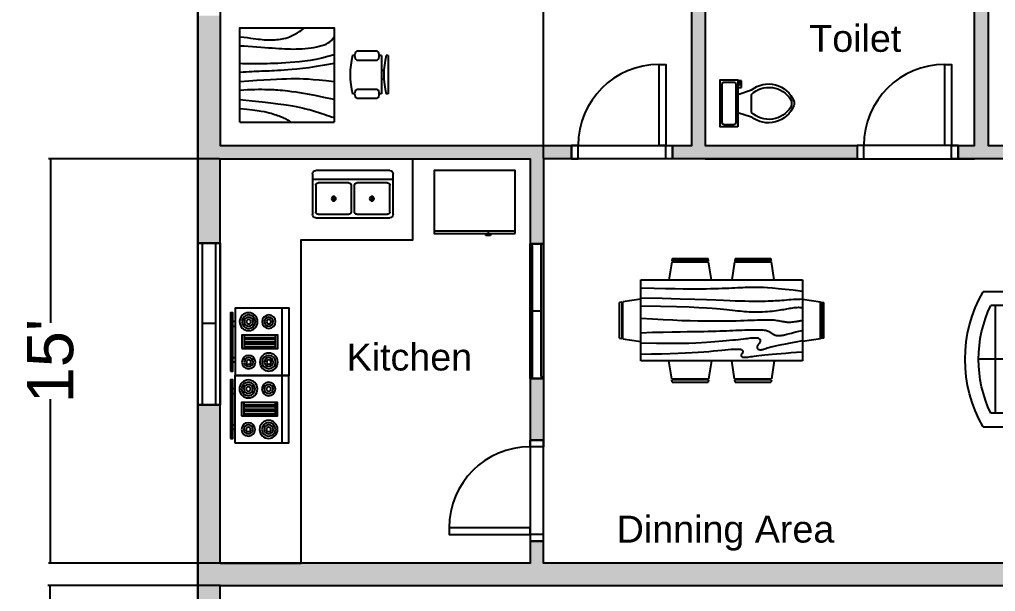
# Model space of a CAD drawing. Header units: inches. Extents: x -6214 to -2652, y -34 to 1855.
# Drawn here: x -4222.6 to -3787.9, y 550.3 to 805 of the extents above; entities that cross this region are included whole.
import ezdxf

# ---------------------------------------------------------------- set-up
doc = ezdxf.new("R2010")
doc.units = ezdxf.units.IN
doc.header["$MEASUREMENT"] = 0
for name, color, linetype in [('Blocks', 31, 'Continuous'), ('Dimension', 240, 'Continuous'), ('Door', 62, 'Continuous'), ('Hatches', 13, 'Continuous'), ('Text', 2, 'Continuous'), ('Window', 130, 'Continuous')]:
    doc.layers.add(name, color=color, linetype=linetype)
doc.styles.get("Standard").update_dxf_attribs({"font": 'arial.ttf'})
doc.dimstyles.new('Dim', dxfattribs={"dimscale": 5, "dimtxt": 4.125, "dimasz": 0.18, "dimexe": 0.18, "dimexo": 0.0625, "dimgap": 0.09, "dimtad": 0, "dimdec": 4, "dimzin": 0, "dimdsep": 46, "dimlunit": 4, "dimtxsty": 'Standard', "dimblk": 'ARCHTICK', "dimcen": 0.09, "dimadec": 0, "dimazin": 0, "dimtfac": 1, "dimtdec": 4, "dimtofl": 0, "dimtmove": 0, "dimatfit": 3, "dimfxl": 1, "dimtolj": 1, "dimtzin": 0, "dimarcsym": 0})

# ---------------------------------------------------------------- blocks, each defined once
blk = doc.blocks.new('Window1')
at = {"layer": 'Window'}
for p, q in [((-59, 5), (-60, 5)), ((-30, 5), (-30, 1)), ((-1, 5), (0, 5)), ((-59, 1), (-60, 1)), ((-1, 1), (0, 1))]:
    blk.add_line(p, q, dxfattribs=at)
blk.add_lwpolyline([(-60, 6), (0, 6), (0, 0), (-60, 0)], close=True, dxfattribs=at)
for points in [[(-59, 5), (-1, 5)], [(-1, 1), (-59, 1)]]:
    blk.add_lwpolyline(points, dxfattribs=at)
blk = doc.blocks.new('Window2')
at = {"layer": 'Window'}
for p, q in [((-72, 10), (0, 10)), ((-72, 0), (-72, 10)), ((0, 10), (0, 0)), ((-72, 8), (0, 8)), ((-36.29, 8), (-36.29, 2)), ((0, 2), (-72, 2)), ((0, 0), (-72, 0))]:
    blk.add_line(p, q, dxfattribs=at)
blk = doc.blocks.new('Range-Oven - 30 in top')
for p, q in [((0, -3), (30, -3)), ((12, -6), (18, -6)), ((13, -20), (13, -6)), ((14, -6), (14, -20)), ((15, -20), (15, -6)), ((16, -6), (16, -20)), ((17, -20), (17, -6)), ((18, -20), (12, -20)), ((6, -24), (6, -25)), ((8, -25), (8, -24)), ((22, -25), (22, -24)), ((24, -24), (24, -25))]:
    blk.add_line(p, q)
for points in [[(0, -24), (0, 0), (30, 0), (30, -24)], [(12, -21), (12, -5), (18, -5), (18, -21)], [(2, -26), (2, -25), (28, -25), (28, -26)]]:
    blk.add_lwpolyline(points, close=True)
for centre, radius in [((6, -9), 4), ((6, -9), 3), ((6, -9), 2), ((6, -9), 1), ((24, -9), 3), ((24, -9), 2), ((24, -9), 1), ((6, -18), 3), ((6, -18), 2), ((6, -18), 1), ((24, -18), 4), ((24, -18), 3), ((24, -18), 2), ((24, -18), 1)]:
    blk.add_circle(centre, radius)
blk = doc.blocks.new('Sink-double - 36 in top')
for p, q in [((-18, -4), (18, -4)), ((-0.75, -18.5), (-0.75, -6.5)), ((0.75, -6.5), (0.75, -18.5))]:
    blk.add_line(p, q)
for points in [[(-16.5, 0), (16.5, 0)], [(-18, -19.5), (-18, -1.5)], [(18, -1.5), (18, -19.5)], [(-16.5, -18.5), (-16.5, -6.5)], [(-15.5, -5.5), (-1.75, -5.5)], [(1.75, -5.5), (15.5, -5.5)], [(16.5, -6.5), (16.5, -18.5)], [(16.5, -21), (-16.5, -21)], [(-1.75, -19.5), (-15.5, -19.5)], [(15.5, -19.5), (1.75, -19.5)]]:
    blk.add_lwpolyline(points)
for centre, radius in [((-8.5, -12.5), 1), ((-8.5, -12.5), 0.5), ((8.5, -12.5), 1), ((8.5, -12.5), 0.5)]:
    blk.add_circle(centre, radius)
for centre, radius, start, end in [((-16.5, -1.5), 1.5, 90, 180), ((16.5, -1.5), 1.5, 0, 90), ((-15.5, -6.5), 1, 90, 180), ((-1.75, -6.5), 1, 0, 90), ((1.75, -6.5), 1, 90, 180), ((15.5, -6.5), 1, 0, 90), ((-16.5, -19.5), 1.5, 180, 270), ((-15.5, -18.5), 1, 180, 270), ((-1.75, -18.5), 1, 270, 0), ((1.75, -18.5), 1, 180, 270), ((15.5, -18.5), 1, 270, 0), ((16.5, -19.5), 1.5, 270, 0)]:
    blk.add_arc(centre, radius, start, end)
blk = doc.blocks.new('Toilet - top')
for p, q in [((9.5, -6), (9.5, -2)), ((-10, -8.5), (-8, -8.5)), ((-10, -9.5), (-10, -8.5)), ((-8, -8.5), (-8, -8)), ((-7, -8), (-7, -9.5)), ((-4, -8), (-6, -14)), ((4, -8), (6, -14)), ((-7, -9.5), (-10, -9.5)), ((4, -14), (-4, -14))]:
    blk.add_line(p, q)
blk.add_lwpolyline([(10.5, -8), (10.5, 0), (-10.5, 0), (-10.5, -8)], close=True)
for points in [[(-9.5, -2), (-9.5, -6)], [(8.5, -1), (-8.5, -1)], [(-8.5, -7), (8.5, -7)]]:
    blk.add_lwpolyline(points)
for centre, radius, start, end in [((-8.62, -1.88), 0.884, 81.8699, 188.1301), ((8.62, -1.88), 0.884, 351.8699, 98.1301), ((-8.62, -6.12), 0.884, 171.8699, 278.1301), ((8.62, -6.12), 0.884, 261.8699, 8.1301), ((3.52, -21.58), 12.17, 141.4691, 247.9714), ((4.2, -21.82), 11.33, 136.3677, 238.9468), ((-3.52, -21.58), 12.17, 292.0284, 38.5307), ((-4.2, -21.82), 11.33, 301.053, 43.6321), ((0, -27.88), 4, 245.7318, 294.2682), ((0, -29), 4, 254.8605, 285.1395)]:
    blk.add_arc(centre, radius, start, end)
blk = doc.blocks.new('Dining Set - 36 x 72 in.')
at = {"linetype": 'Continuous'}
for p, q in [((-22, 27.5), (-22.1562, 26.50042)), ((-5.8416, 26.5), (-22.1534, 26.5)), ((-22, 27.5), (-6, 27.5)), ((-5.8437, 26.49966), (-6, 27.5)), ((6, 27.5), (5.8438, 26.50042)), ((22.1584, 26.5), (5.8466, 26.5)), ((6, 27.5), (22, 27.5)), ((22.1563, 26.49966), (22, 27.5)), ((-22.2343, 26.00059), (-23.4847, 17.99762)), ((-22.2304, 26), (-5.7608, 26)), ((-4.5152, 17.99762), (-5.7655, 25.99926)), ((5.7657, 26.00059), (4.5153, 17.99762)), ((5.7696, 26), (22.2392, 26)), ((23.4848, 17.99762), (22.2345, 25.99926)), ((36, 18), (-36, 18)), ((-36, 18), (-36, -18)), ((36, -18), (36, 18)), ((-44.0006, 8.23428), (-35.9976, 9.48474)), ((44.0006, 8.23428), (35.9976, 9.48474)), ((-45.5, 8), (-44.5004, 8.15617)), ((-45.5, 8), (-45.5, -8)), ((-44.5, -8.15843), (-44.5, 8.15338)), ((-44, 8.23041), (-44, -8.23915)), ((44, 8.23041), (44, -8.23915)), ((44.5, -8.15843), (44.5, 8.15338)), ((45.5, 8), (44.5005, 8.15617)), ((45.5, 8), (45.5, -8)), ((-44.4997, -8.15631), (-45.5, -8)), ((-35.9976, -9.48476), (-43.9993, -8.2345)), ((35.9976, -9.48476), (43.9993, -8.2345)), ((44.4997, -8.15631), (45.5, -8)), ((-36, -18), (36, -18)), ((-22.2343, -26.0006), (-23.4847, -17.99762)), ((-4.5152, -17.99762), (-5.7655, -25.99928)), ((5.7657, -26.0006), (4.5153, -17.99762)), ((23.4848, -17.99762), (22.2345, -25.99928)), ((-22.2304, -26), (-5.7608, -26)), ((5.7696, -26), (22.2392, -26)), ((-22, -27.5), (-22.1562, -26.50044)), ((-5.8416, -26.5), (-22.1534, -26.5)), ((-22, -27.5), (-6, -27.5)), ((-5.8437, -26.49967), (-6, -27.5)), ((6, -27.5), (5.8438, -26.50044)), ((22.1584, -26.5), (5.8466, -26.5)), ((6, -27.5), (22, -27.5)), ((22.1563, -26.49967), (22, -27.5))]:
    blk.add_line(p, q, dxfattribs=at)
for points in [[(-36, 15), (-31.1772, 14.97754), (-26.8079, 14.91406), (-22.8538, 14.81543), (-19.276, 14.6875), (-16.0362, 14.53613), (-13.0957, 14.36718), (-10.4159, 14.18652), (-7.9583, 14), (-5.6904, 13.81315), (-3.6035, 13.63021), (-1.6954, 13.45508), (0.0365, 13.29166), (1.5945, 13.14388), (2.9811, 13.01562), (4.1988, 12.9108), (5.25, 12.83333), (6.1393, 12.78613), (6.8802, 12.76823), (7.4883, 12.77767), (7.9792, 12.8125), (8.3685, 12.87077), (8.6719, 12.95052), (8.9049, 13.0498), (9.0833, 13.16666), (9.2205, 13.29899), (9.3216, 13.44401), (9.3895, 13.59879), (9.4271, 13.76041), (9.4373, 13.92594), (9.4232, 14.09245), (9.3875, 14.257), (9.3333, 14.41666), (9.2638, 14.56917), (9.1836, 14.71484), (9.0975, 14.85465), (9.0104, 14.98958), (8.9272, 15.1206), (8.8529, 15.2487), (8.7922, 15.37483), (8.75, 15.5), (8.7305, 15.62467), (8.7344, 15.74739), (8.7617, 15.86621), (8.8125, 15.97916), (8.8867, 16.08431), (8.9844, 16.17968), (9.1055, 16.26334), (9.25, 16.33333), (9.4189, 16.38802), (9.6172, 16.42708), (9.8506, 16.45052), (10.125, 16.45833), (10.4463, 16.45052), (10.8203, 16.42708), (11.2529, 16.38802), (11.75, 16.33333), (12.3184, 16.26318), (12.9694, 16.17838), (13.7151, 16.07991), (14.5677, 15.96875), (15.5395, 15.84586), (16.6426, 15.71224), (17.8893, 15.56884), (19.2917, 15.41666), (20.859, 15.25667), (22.5879, 15.08984), (24.4721, 14.91715), (26.5052, 14.73958), (28.6809, 14.5581), (30.9929, 14.3737), (33.4347, 14.18733), (36, 14)], [(-36, 10), (-28.9766, 10.14274), (-23.1725, 10.20442), (-18.4241, 10.19775), (-14.5677, 10.13541), (-11.4399, 10.03011), (-8.877, 9.89453), (-6.7154, 9.74137), (-4.7917, 9.58333), (-2.9698, 9.43082), (-1.2246, 9.28515), (0.4415, 9.14534), (2.026, 9.01041), (3.5266, 8.87939), (4.9408, 8.7513), (6.266, 8.62516), (7.5, 8.5), (8.6411, 8.37549), (9.6914, 8.2539), (10.6538, 8.13818), (11.5312, 8.03125), (12.3267, 7.93603), (13.043, 7.85547), (13.6831, 7.79248), (14.25, 7.75), (14.7471, 7.7303), (15.1797, 7.73307), (15.5537, 7.75732), (15.875, 7.80208), (16.1494, 7.86637), (16.3828, 7.94922), (16.5811, 8.04964), (16.75, 8.16666), (16.8944, 8.29915), (17.0143, 8.44531), (17.1089, 8.60319), (17.1771, 8.77083), (17.218, 8.94629), (17.2305, 9.1276), (17.2137, 9.31282), (17.1667, 9.5), (17.0895, 9.6875), (16.987, 9.875), (16.8649, 10.0625), (16.7292, 10.25), (16.5856, 10.4375), (16.4401, 10.625), (16.2985, 10.8125), (16.1667, 11), (16.05, 11.18733), (15.9518, 11.3737), (15.8752, 11.5581), (15.8229, 11.73958), (15.798, 11.91715), (15.8034, 12.08984), (15.842, 12.25667), (15.9167, 12.41666), (16.0295, 12.56836), (16.1784, 12.70833), (16.3605, 12.83268), (16.5729, 12.9375), (16.8127, 13.01888), (17.0768, 13.07291), (17.3625, 13.0957), (17.6667, 13.08333), (17.9894, 13.03312), (18.3418, 12.94726), (18.7382, 12.82918), (19.1927, 12.68229), (19.7195, 12.51001), (20.3327, 12.31575), (21.0465, 12.10294), (21.875, 11.875), (22.8357, 11.63354), (23.959, 11.37304), (25.2786, 11.08618), (26.8282, 10.76562), (28.6414, 10.40405), (30.752, 9.99414), (33.1936, 9.52856), (36, 9)], [(-36, 5.5), (-30.7157, 5.3348), (-26.069, 5.20963), (-21.9946, 5.11767), (-18.4271, 5.05208), (-15.3009, 5.00602), (-12.5508, 4.97265), (-10.1112, 4.94515), (-7.9167, 4.91666), (-5.909, 4.88167), (-4.0586, 4.83984), (-2.3429, 4.79215), (-0.7396, 4.73958), (0.7739, 4.6831), (2.22, 4.6237), (3.6213, 4.56233), (5, 4.5), (6.373, 4.43782), (7.7344, 4.3776), (9.0723, 4.32129), (10.375, 4.27083), (11.6309, 4.22819), (12.8281, 4.19531), (13.9551, 4.17415), (15, 4.16666), (15.954, 4.17448), (16.819, 4.19791), (17.6001, 4.23698), (18.3021, 4.29166), (18.9299, 4.36198), (19.4883, 4.44791), (19.9823, 4.54948), (20.4167, 4.66666), (20.7969, 4.79899), (21.1302, 4.94401), (21.4245, 5.09879), (21.6875, 5.26041), (21.9271, 5.42594), (22.1511, 5.59245), (22.3672, 5.757), (22.5834, 5.91666), (22.8065, 6.06868), (23.0404, 6.21093), (23.2879, 6.34147), (23.5521, 6.45833), (23.8358, 6.55957), (24.142, 6.64323), (24.4735, 6.70735), (24.8334, 6.75), (25.2235, 6.76969), (25.642, 6.76692), (26.0858, 6.74267), (26.5521, 6.69791), (27.0379, 6.63362), (27.5404, 6.55078), (28.0565, 6.45036), (28.5834, 6.33333), (29.1242, 6.19987), (29.7071, 6.04687), (30.3661, 5.87044), (31.1354, 5.66666), (32.0493, 5.43164), (33.142, 5.16146), (34.4475, 4.85221), (36, 4.5)], [(-36, -1), (-30.7915, -0.6591), (-26.0195, -0.38216), (-21.6519, -0.16284), (-17.6563, 0.00521), (-14.0005, 0.12833), (-10.6523, 0.21289), (-7.5796, 0.26522), (-4.75, 0.29166), (-2.134, 0.29793), (0.2878, 0.28711), (2.5317, 0.26163), (4.6146, 0.22396), (6.5529, 0.17651), (8.3633, 0.12174), (10.0623, 0.06209), (11.6667, 0), (13.1899, -0.06201), (14.6341, -0.1211), (15.9982, -0.17432), (17.2813, -0.21875), (18.4823, -0.25147), (19.6003, -0.26953), (20.6343, -0.27002), (21.5834, -0.25), (22.4481, -0.20768), (23.2357, -0.14584), (23.9549, -0.06836), (24.6146, 0.02083), (25.2235, 0.11784), (25.7904, 0.21875), (26.3241, 0.31966), (26.8334, 0.41666), (27.3265, 0.50618), (27.8099, 0.58593), (28.2894, 0.65397), (28.7709, 0.70833), (29.2601, 0.74707), (29.763, 0.76823), (30.2855, 0.76985), (30.8334, 0.75), (31.4088, 0.70784), (31.9994, 0.64713), (32.589, 0.57275), (33.1615, 0.48958), (33.7008, 0.4025), (34.1908, 0.3164), (34.6153, 0.23616), (34.9584, 0.16666), (35.2099, 0.11165), (35.3848, 0.07031), (35.504, 0.04069), (35.5886, 0.02083), (35.6594, 0.00879), (35.7377, 0.0026), (35.8442, 0.00032), (36, 0)], [(-36, -6.5), (-27.1843, -6.31267), (-20.084, -6.1263), (-14.469, -5.9419), (-10.1094, -5.76042), (-6.7752, -5.58285), (-4.2363, -5.41016), (-2.2629, -5.24333), (-0.625, -5.08334), (0.8708, -4.93099), (2.2715, -4.78646), (3.5872, -4.64974), (4.8281, -4.52084), (6.0046, -4.39974), (7.127, -4.28646), (8.2053, -4.18099), (9.25, -4.08334), (10.2705, -3.99382), (11.2734, -3.91407), (12.2647, -3.84603), (13.25, -3.79167), (14.2354, -3.75293), (15.2266, -3.73177), (16.2295, -3.73015), (17.25, -3.75), (18.2912, -3.79248), (19.3451, -3.85547), (20.4009, -3.93604), (21.4479, -4.03125), (22.4754, -4.13819), (23.4727, -4.25391), (24.4289, -4.37549), (25.3334, -4.5), (26.1785, -4.62492), (26.9694, -4.74935), (27.7145, -4.87281), (28.4219, -4.99479), (29.1, -5.11483), (29.7572, -5.23242), (30.4016, -5.34709), (31.0417, -5.45834), (31.6837, -5.56437), (32.3262, -5.65821), (32.9658, -5.73153), (33.599, -5.77604), (34.2224, -5.78345), (34.8327, -5.74545), (35.4264, -5.65373), (36, -5.5)], [(-36, -10), (-26.4022, -9.81299), (-18.4675, -9.62891), (-11.9839, -9.45069), (-6.7396, -9.28125), (-2.5226, -9.12354), (0.8789, -8.98047), (3.6769, -8.85498), (6.0833, -8.75), (8.2767, -8.66765), (10.3021, -8.60677), (12.1712, -8.56543), (13.8958, -8.54167), (15.4876, -8.53353), (16.9583, -8.53907), (18.3197, -8.55632), (19.5834, -8.58334), (20.7616, -8.61841), (21.8685, -8.66081), (22.9188, -8.71004), (23.9271, -8.76563), (24.9081, -8.82707), (25.8763, -8.89388), (26.8465, -8.96558), (27.8334, -9.04167), (28.8474, -9.12118), (29.8828, -9.20117), (30.93, -9.27824), (31.9792, -9.34896), (33.0205, -9.40991), (34.0443, -9.45768), (35.0407, -9.48885), (36, -9.5)], [(-36, -14.5), (-30.0881, -14.33513), (-25.0332, -14.21224), (-20.7312, -14.12647), (-17.0781, -14.07292), (-13.97, -14.04671), (-11.3027, -14.04297), (-8.9724, -14.05681), (-6.875, -14.08334), (-4.9224, -14.11833), (-3.0905, -14.16016), (-1.3709, -14.20785), (0.2448, -14.26042), (1.7647, -14.3169), (3.1973, -14.3763), (4.5507, -14.43767), (5.8333, -14.5), (7.0554, -14.5621), (8.235, -14.62175), (9.3922, -14.67652), (10.5469, -14.72396), (11.7192, -14.76164), (12.929, -14.78711), (14.1965, -14.79794), (15.5417, -14.79167), (16.9933, -14.76424), (18.6152, -14.70508), (20.4804, -14.60197), (22.6615, -14.44271), (25.2312, -14.21509), (28.2624, -13.9069), (31.8277, -13.50594), (36, -13)]]:
    blk.add_lwpolyline(points, dxfattribs=at)
blk = doc.blocks.new('Sofa - Roundback Loveseat 5 ft.')
at = {"linetype": 'Continuous'}
for p, q in [((0, -32.44198), (0, -5.99998)), ((-24, -33.99998), (-24, -11.46958)), ((24.00004, -33.99998), (24.00004, -11.46958)), ((-23.9998, -13.38178), (23.99986, -13.38178)), ((-24, -32.44198), (24.00004, -32.44198))]:
    blk.add_line(p, q, dxfattribs=at)
for points in [[(-24, -33.99998), (-30, -33.99998), (-30, -7.99998)], [(30.00004, -7.99998), (30.00004, -33.99998), (24.00004, -33.99998)]]:
    blk.add_lwpolyline(points, dxfattribs=at)
for centre, radius, start, end in [((0, -60.24998), 60.24998, 60.13715, 119.8628), ((0, -61.38438), 55.38444, 64.32083, 115.6792)]:
    blk.add_arc(centre, radius, start, end, dxfattribs=at)
blk = doc.blocks.new('Refrigerator-2 door - 36 in top')
for p, q in [((0, -26.999999), (36, -26.999999)), ((11, -27.999999), (11, -28.999999)), ((11, -28.999999), (13, -28.999999)), ((12, -26.999999), (12, -28.999999)), ((13, -28.999999), (13, -27.999999))]:
    blk.add_line(p, q)
blk.add_lwpolyline([(0, -27.999999), (0, 0), (36, 0), (36, -27.999999)], close=True)
blk = doc.blocks.new('Table - Square Woodgrain 42 x 42 in.')
at = {"linetype": 'Continuous'}
blk.add_line((0, -42), (42, -42), dxfattribs=at)
for points in [[(0, -4), (1.704, -4.2172), (3.2358, -4.4188), (4.615, -4.604), (5.8615, -4.7721), (6.9951, -4.9224), (8.0357, -5.0541), (9.0031, -5.1667), (9.9171, -5.2594), (10.7951, -5.3316), (11.6445, -5.3836), (12.4702, -5.4157), (13.277, -5.4283), (14.0698, -5.4217), (14.8535, -5.3964), (15.6331, -5.3526), (16.4133, -5.2908), (17.1986, -5.2103), (17.9913, -5.1062), (18.793, -4.9727), (19.6056, -4.8038), (20.4307, -4.5937), (21.2701, -4.3365), (22.1256, -4.0262), (22.9989, -3.6571), (23.888, -3.2272), (24.7756, -2.7516), (25.6408, -2.2491), (26.4624, -1.7387), (27.2195, -1.2395), (27.891, -0.7703), (28.456, -0.3501), (28.8934, 0.002)], [(0, -42), (0, 0), (42, 0), (42, -42)], [(0, -8), (1.8203, -8.1001), (3.6741, -8.2149), (5.5411, -8.3408), (7.4011, -8.4741), (9.2339, -8.6112), (11.0193, -8.7484), (12.7371, -8.8821), (14.3671, -9.0086), (15.8954, -9.1246), (17.3337, -9.2278), (18.6997, -9.3159), (20.0116, -9.387), (21.2871, -9.4389), (22.5442, -9.4696), (23.8008, -9.477), (25.0749, -9.459), (26.3791, -9.4137), (27.7049, -9.3403), (29.0383, -9.2382), (30.3655, -9.1068), (31.6728, -8.9455), (32.9461, -8.7535), (34.1717, -8.5304), (35.3358, -8.2756), (36.4268, -7.9863), (37.443, -7.6521), (38.3849, -7.2603), (39.253, -6.7986), (40.048, -6.2542), (40.7705, -5.6147), (41.421, -4.8674), (42, -4)], [(42, -12), (39.1784, -12.8621), (36.4519, -13.5654), (33.8246, -14.1294), (31.3004, -14.5731), (28.8832, -14.9161), (26.577, -15.1775), (24.3858, -15.3768), (22.3136, -15.5332), (20.3622, -15.6632), (18.5254, -15.7718), (16.7947, -15.8612), (15.1618, -15.9338), (13.6183, -15.9916), (12.1558, -16.0369), (10.7659, -16.0718), (9.4403, -16.0987), (8.1703, -16.1191), (6.9461, -16.1325), (5.7577, -16.1377), (4.595, -16.1335), (3.4479, -16.1188), (2.3064, -16.0924), (1.1604, -16.0532), (0, -16)], [(42, -16), (37.6529, -16.7365), (33.8802, -17.329), (30.6179, -17.7961), (27.8015, -18.1561), (25.3668, -18.4275), (23.2497, -18.6288), (21.3859, -18.7785), (19.7111, -18.8949), (18.1693, -18.9939), (16.7375, -19.0795), (15.401, -19.1534), (14.1449, -19.217), (12.9544, -19.2717), (11.8148, -19.3191), (10.7113, -19.3606), (9.6291, -19.3976), (8.5534, -19.4323), (7.47, -19.4689), (6.3643, -19.5122), (5.222, -19.5672), (4.0288, -19.6386), (2.7703, -19.7313), (1.4321, -19.8501), (0, -20)], [(0, -24), (3.9243, -23.6805), (7.4766, -23.4138), (10.6891, -23.1954), (13.5943, -23.0205), (16.2247, -22.8847), (18.6125, -22.7832), (20.7903, -22.7116), (22.7903, -22.6651), (24.6563, -22.642), (26.4764, -22.6507), (28.35, -22.7024), (30.3766, -22.8084), (32.6555, -22.98), (35.2861, -23.2283), (38.3678, -23.5645), (42, -24)], [(42, -32), (37.392, -31.017), (33.4585, -30.2231), (30.1291, -29.5949), (27.3334, -29.109), (25.0009, -28.742), (23.0612, -28.4707), (21.4439, -28.2716), (20.0786, -28.1215), (18.8998, -28.0002), (17.8609, -27.9014), (16.9206, -27.8219), (16.0371, -27.7588), (15.1691, -27.709), (14.2748, -27.6693), (13.3128, -27.6368), (12.2415, -27.6083), (11.0295, -27.5824), (9.6867, -27.5643), (8.233, -27.5608), (6.6884, -27.5787), (5.0728, -27.6248), (3.4062, -27.7058), (1.7086, -27.8286), (0, -28)], [(0, -32), (5.4026, -32.5358), (9.9494, -33.019), (13.7424, -33.4553), (16.8834, -33.8505), (19.4743, -34.2106), (21.6171, -34.5413), (23.4136, -34.8486), (24.9657, -35.1382), (26.3614, -35.4156), (27.6332, -35.6841), (28.7995, -35.9467), (29.8788, -36.2064), (30.8897, -36.4661), (31.8507, -36.7288), (32.7802, -36.9973), (33.6968, -37.2747), (34.6175, -37.5635), (35.5531, -37.8651), (36.5128, -38.1805), (37.506, -38.5108), (38.5421, -38.8568), (39.6302, -39.2197), (40.7797, -39.6004), (42, -40)], [(0, -36), (3.0098, -36.2857), (5.5354, -36.5643), (7.6368, -36.8359), (9.374, -37.1009), (10.807, -37.3597), (11.9957, -37.6126), (13.0002, -37.8599), (13.8804, -38.102), (14.6874, -38.3393), (15.4365, -38.5729), (16.1338, -38.8041), (16.7858, -39.0341), (17.3987, -39.264), (17.9787, -39.4952), (18.5322, -39.7288), (19.0655, -39.9662), (19.5832, -40.2081), (20.0842, -40.4544), (20.5657, -40.7046), (21.0249, -40.9581), (21.459, -41.2144), (21.8653, -41.4731), (22.2409, -41.7335), (22.5831, -41.9951)]]:
    blk.add_lwpolyline(points, dxfattribs=at)
blk = doc.blocks.new('Chair - Desk')
at = {"linetype": 'Continuous'}
for p, q in [((-8.5, 0), (-8.5, -1)), ((-8.5, 0), (8.5, 0)), ((8.5, 0), (8.5, -1)), ((-8.5, -3), (-8.5, -4)), ((-8.5, -3), (8.5, -3)), ((-2, -3), (-2, -1.9355)), ((2, -1.9576), (2, -3)), ((8.5, -3), (8.5, -4)), ((-10.5, -5), (-10.5, -14)), ((-6.5, -14), (-6.5, -5)), ((6.5, -5), (6.5, -14)), ((10.5, -14), (10.5, -5)), ((-8.5, -15), (-8.5, -16)), ((8.5, -15), (8.5, -16))]:
    blk.add_line(p, q, dxfattribs=at)
for centre, radius, start, end in [((-8.5, -6.5), 2.5, 36.8699, 143.1301), ((0, 34.625), 36.625, 256.5803, 283.4197), ((8.5, -6.5), 2.5, 36.8699, 143.1301), ((-8.5, -12.5), 2.5, 216.8699, 323.1301), ((0, 19.625), 36.625, 256.5803, 283.4197), ((8.5, -12.5), 2.5, 216.8699, 323.1301)]:
    blk.add_arc(centre, radius, start, end, dxfattribs=at)
blk = doc.blocks.new('_ArchTick')
at = {"color": 0, "linetype": 'ByBlock', "const_width": 0.15}
blk.add_lwpolyline([(-0.5, -0.5), (0.5, 0.5)], dxfattribs=at)
blk = doc.blocks.new('*D42')
at = {"layer": 'Defpoints', "color": 0, "transparency": 16777216}
for p in [(-3533.17, 1002.91), (-3989.17, 742.93), (-3533.17, 742.93)]:
    blk.add_point(p, dxfattribs=at)
at = {"layer": 'Dimension', "color": 0, "lineweight": -2, "transparency": 16777216}
for p, q in [((-3989.17, 743.24), (-3989.17, 1003.81)), ((-3989.17, 1002.91), (-3779.11, 1002.91)), ((-3533.17, 1002.91), (-3743.22, 1002.91)), ((-3533.17, 743.24), (-3533.17, 1003.81))]:
    blk.add_line(p, q, dxfattribs=at)
at = {"layer": 'Dimension', "color": 0, "lineweight": -2, "transparency": 16777216, "xscale": 0.8999999999999999, "yscale": 0.8999999999999999, "zscale": 0.8999999999999999, "rotation": 180}
blk.add_blockref('_ArchTick', (-3989.17, 1002.91), dxfattribs=at)
at = {"layer": 'Dimension', "color": 0, "lineweight": -2, "transparency": 16777216, "xscale": 0.8999999999999999, "yscale": 0.8999999999999999, "zscale": 0.8999999999999999}
blk.add_blockref('_ArchTick', (-3533.17, 1002.91), dxfattribs=at)
at = {"layer": 'Dimension', "color": 0, "transparency": 16777216, "insert": (-3761.17, 1002.91), "char_height": 20.625, "attachment_point": 5}
blk.add_mtext("\\A1;38'", dxfattribs=at)
blk = doc.blocks.new('*D43')
at = {"layer": 'Defpoints', "color": 0, "transparency": 16777216}
for p in [(-4133.17, 742.93), (-4208.8, 562.93), (-4133.17, 562.93)]:
    blk.add_point(p, dxfattribs=at)
at = {"layer": 'Dimension', "color": 0, "lineweight": -2, "transparency": 16777216}
for p, q in [((-4133.48, 742.93), (-4209.7, 742.93)), ((-4208.8, 742.93), (-4208.8, 669.91)), ((-4208.8, 562.93), (-4208.8, 635.94)), ((-4133.48, 562.93), (-4209.7, 562.93))]:
    blk.add_line(p, q, dxfattribs=at)
at = {"layer": 'Dimension', "color": 0, "lineweight": -2, "transparency": 16777216, "xscale": 0.8999999999999999, "yscale": 0.8999999999999999, "zscale": 0.8999999999999999}
for p, rotation in [((-4208.8, 742.93), 90), ((-4208.8, 562.93), 270)]:
    blk.add_blockref('_ArchTick', p, dxfattribs=dict(at, rotation=rotation))
at = {"layer": 'Dimension', "color": 0, "transparency": 16777216, "insert": (-4208.8, 652.93), "char_height": 20.625, "attachment_point": 5, "rotation": 90}
blk.add_mtext("\\A1;15'", dxfattribs=at)
blk = doc.blocks.new('*D44')
at = {"layer": 'Defpoints', "color": 0, "transparency": 16777216}
for p in [(-4133.17, 552.93), (-4209.02, 432.93), (-4133.17, 432.93)]:
    blk.add_point(p, dxfattribs=at)
at = {"layer": 'Dimension', "color": 0, "lineweight": -2, "transparency": 16777216}
for p, q in [((-4133.48, 552.93), (-4209.92, 552.93)), ((-4209.02, 552.93), (-4209.02, 509.91)), ((-4209.02, 432.93), (-4209.02, 475.94)), ((-4133.48, 432.93), (-4209.92, 432.93))]:
    blk.add_line(p, q, dxfattribs=at)
at = {"layer": 'Dimension', "color": 0, "lineweight": -2, "transparency": 16777216, "xscale": 0.8999999999999999, "yscale": 0.8999999999999999, "zscale": 0.8999999999999999}
for p, rotation in [((-4209.02, 552.93), 90), ((-4209.02, 432.93), 270)]:
    blk.add_blockref('_ArchTick', p, dxfattribs=dict(at, rotation=rotation))
at = {"layer": 'Dimension', "color": 0, "transparency": 16777216, "insert": (-4209.02, 492.93), "char_height": 20.625, "attachment_point": 5, "rotation": 90}
blk.add_mtext("\\A1;10'", dxfattribs=at)

msp = doc.modelspace()

# ---------------------------------------------------------------- hatches: boundary and pattern name
at = {"layer": 'Hatches'}
h = msp.add_hatch(color=256, dxfattribs=at)
h.dxf.hatch_style = 1
h.paths.add_polyline_path([(-3943.27659, 944.92523), (-3943.27659, 934.92523), (-3923.16851, 934.92523), (-3923.16851, 748.92523), (-3931.70595, 748.92523), (-3931.70595, 742.92523), (-3923.16851, 742.92523), (-3917.16851, 742.92523), (-3849.47178, 742.92523), (-3849.47178, 748.92523), (-3917.16851, 748.92523), (-3917.16851, 784.92523), (-3917.16851, 856.95202), (-3797.16851, 856.95202), (-3797.16851, 748.92523), (-3804.47178, 748.92523), (-3804.47178, 742.92523), (-3797.16851, 742.92523), (-3791.16851, 742.92523), (-3718.6063, 742.92523), (-3718.6063, 748.92523), (-3791.16851, 748.92523), (-3791.16851, 889.92551), (-3797.16851, 889.92551), (-3797.16851, 874.92523), (-3797.16851, 868.92523), (-3797.16851, 862.95202), (-3917.16851, 862.95202), (-3917.16851, 868.92523), (-3917.16851, 874.92523), (-3917.16851, 934.92523), (-3797.16851, 934.92523), (-3791.16851, 934.92523), (-3681.01606, 934.92523), (-3681.01606, 944.92523)])
h.paths.add_polyline_path([(-4143.16851, 705.46405), (-4133.16851, 705.46405), (-4133.16851, 806.69538), (-4143.16851, 806.69538)])
h = msp.add_hatch(color=256, dxfattribs=at)
h.dxf.hatch_style = 1
h.paths.add_polyline_path([(-4143.16851, 944.92523), (-4015.27659, 944.92523), (-4015.27659, 934.92523), (-4133.16851, 934.92523), (-4133.16851, 878.69538), (-4143.16851, 878.69538)])
h.paths.add_polyline_path([(-4143.16851, 633.46405), (-4133.16851, 633.46405), (-4133.16851, 562.92523), (-4097.16851, 562.92523), (-3995.16851, 562.92523), (-3995.16851, 572.71523), (-3989.16851, 572.71523), (-3989.16851, 562.92523), (-3904.20298, 562.92523), (-3904.20298, 552.92523), (-4143.16851, 552.92523)])
h.paths.add_polyline_path([(-3832.20298, 562.92523), (-3695.76793, 562.92523), (-3695.76793, 558.92523), (-3698.76793, 558.92523), (-3698.76793, 552.92523), (-3832.20298, 552.92523)])
h.paths.add_polyline_path([(-3617.76849, 562.92523), (-3533.16851, 562.92523), (-3533.16851, 742.92523), (-3544.0441, 742.92523), (-3544.0441, 748.92523), (-3533.16851, 748.92523), (-3533.16851, 806.69538), (-3523.16851, 806.69538), (-3523.16851, 552.92523), (-3614.76849, 552.92523), (-3614.76849, 558.92523), (-3617.76849, 558.92523)])
h.paths.add_polyline_path([(-4133.16851, 748.92523), (-3989.16851, 748.92523), (-3976.70567, 748.92523), (-3976.70567, 742.92523), (-3989.16851, 742.92523), (-3989.16851, 705.15624), (-3995.16851, 705.15624), (-3995.16851, 742.92523), (-4133.16851, 742.92523)])
h.paths.add_polyline_path([(-3995.16851, 645.15624), (-3989.16851, 645.15624), (-3989.16851, 617.71495), (-3995.16851, 617.71495)])
h = msp.add_hatch(color=256, dxfattribs=at)
h.dxf.hatch_style = 1
h.paths.add_polyline_path([(-3681.01606, 944.92523), (-3943.27659, 944.92523), (-3943.27659, 934.92523), (-3923.16851, 934.92523), (-3923.16851, 748.92523), (-3931.70595, 748.92523), (-3931.70595, 742.92523), (-3923.16851, 742.92523), (-3917.16851, 742.92523), (-3849.47178, 742.92523), (-3849.47178, 748.92523), (-3917.16851, 748.92523), (-3917.16851, 784.92523), (-3917.16851, 856.95202), (-3797.16851, 856.95202), (-3797.16851, 748.92523), (-3804.47178, 748.92523), (-3804.47178, 742.92523), (-3797.16851, 742.92523), (-3791.16851, 742.92523), (-3718.6063, 742.92523), (-3718.6063, 748.92523), (-3791.16851, 748.92523), (-3791.16851, 889.92551), (-3797.16851, 889.92551), (-3797.16851, 874.92523), (-3797.16851, 868.92523), (-3797.16851, 862.95202), (-3917.16851, 862.95202), (-3917.16851, 868.92523), (-3917.16851, 874.92523), (-3917.16851, 934.92523), (-3797.16851, 934.92523), (-3791.16851, 934.92523), (-3681.01606, 934.92523)])
h.paths.add_polyline_path([(-3523.16851, 944.92523), (-3609.01606, 944.92523), (-3609.01606, 934.92523), (-3533.16851, 934.92523), (-3533.16851, 748.92523), (-3544.0441, 748.92523), (-3544.0441, 742.92523), (-3533.16851, 742.92523), (-3533.16851, 562.92523), (-3617.76849, 562.92523), (-3617.76849, 558.92523), (-3614.76849, 558.92523), (-3614.76849, 552.92523), (-3523.16851, 552.92523)])
h = msp.add_hatch(color=256, dxfattribs=at)
h.dxf.hatch_style = 1
h.paths.add_polyline_path([(-4143.16851, 633.46405), (-4133.16851, 633.46405), (-4133.16851, 562.92523), (-4097.16851, 562.92523), (-3995.16851, 562.92523), (-3995.16851, 572.71523), (-3989.16851, 572.71523), (-3989.16851, 562.92523), (-3695.76793, 562.92523), (-3695.76793, 558.92523), (-3698.76793, 558.92523), (-3698.76793, 552.92523), (-4143.16851, 552.92523)])
at = {"layer": 'Hatches', "linetype": 'Continuous'}
h = msp.add_hatch(color=256, dxfattribs=at)
h.dxf.hatch_style = 1
h.paths.add_polyline_path([(-4133.16851, 552.92523), (-4143.16851, 552.92523), (-4143.16851, 528.92523), (-4133.16851, 528.92523)])
h.paths.add_polyline_path([(-4133.16851, 456.92523), (-4143.16851, 456.92523), (-4143.16851, 432.92523), (-4133.16851, 432.92523)])
h.paths.add_polyline_path([(-2783.16851, 552.92523), (-2793.16851, 552.92523), (-2793.16851, 528.92523), (-2783.16851, 528.92523)])
h.paths.add_polyline_path([(-2783.16851, 456.92523), (-2793.16851, 456.92523), (-2793.16851, 432.92523), (-2783.16851, 432.92523)])

# ---------------------------------------------------------------- linework, layer by layer
for p, q in [((-3917.16851, 742.92523), (-3849.47178, 742.92523)), ((-3804.47178, 742.92523), (-3797.16851, 742.92523))]:
    msp.add_line(p, q)
for points in [[(-3403.16851, 120.92523), (-3403.16851, 40.92523), (-2783.16851, 40.92523), (-2783.16851, 432.92523), (-2783.16851, 552.92523), (-2783.16851, 944.92523), (-3403.16851, 944.92523), (-3403.16851, 867.32939), (-3523.16851, 867.32939), (-3523.16851, 944.92523), (-4143.16851, 944.92523), (-4143.16851, 552.92523), (-4143.16851, 432.92523), (-4143.16851, 40.92523), (-3523.16851, 40.92523), (-3523.16851, 120.92523), (-3403.16851, 120.92523), (-3523.16851, 120.92523)], [(-4133.16851, 934.92523), (-4133.16851, 748.92523), (-3989.16851, 748.92523), (-3976.70567, 748.92523), (-3976.70567, 742.92523), (-3989.16851, 742.92523), (-3989.16851, 617.71495), (-3995.16851, 617.71495), (-3989.16851, 617.71495)], [(-3917.16851, 856.95202), (-3917.16851, 748.92523), (-3849.47178, 748.92523), (-3849.47178, 742.92523), (-3917.16851, 742.92523), (-3923.16851, 742.92523), (-3931.70595, 742.92523), (-3931.70595, 748.92523), (-3923.16851, 748.92523), (-3923.16851, 934.92523)], [(-3791.16851, 889.92551), (-3797.16851, 889.92551), (-3791.16851, 889.92551), (-3791.16851, 748.92523), (-3589.04382, 748.92523)], [(-3589.04382, 742.92523), (-3791.16851, 742.92523), (-3797.16851, 742.92523), (-3804.47178, 742.92523), (-3804.47178, 748.92523), (-3797.16851, 748.92523), (-3797.16851, 856.95202)], [(-4133.16851, 242.92523), (-4133.16851, 422.92523), (-3995.16851, 422.92523), (-3995.16851, 413.13522), (-3989.16851, 413.13522), (-3989.16851, 422.92523), (-3695.76793, 422.92523), (-3695.76793, 426.92523), (-3698.76793, 426.92523), (-3698.76793, 432.92523), (-4133.16851, 432.92523), (-4133.16851, 552.92523), (-3698.76793, 552.92523), (-3698.76793, 558.92523), (-3695.76793, 558.92523), (-3695.76793, 562.92523), (-3989.16851, 562.92523), (-3989.16851, 572.71523), (-3995.16851, 572.71523), (-3995.16851, 562.92523), (-4133.16851, 562.92523), (-4133.16851, 742.92523)], [(-4133.16851, 562.92523), (-4133.16851, 742.92523), (-3995.16851, 742.92523), (-3995.16851, 617.71495)]]:
    msp.add_lwpolyline(points)
for points, elevation in [([(-4143.16851, 944.92523), (-3523.16851, 944.92523), (-3523.16851, 40.92523), (-4143.16851, 40.92523)], 159), ([(-4143.16851, 944.92523), (-2783.16851, 944.92523), (-2783.16851, 40.92523), (-4143.16851, 40.92523)], 270), ([(-3931.70595, 748.92523), (-3931.70595, 742.92523), (-3976.70567, 742.92523), (-3976.70567, 748.92523)], 111), ([(-3849.47178, 742.92523), (-3804.47178, 742.92523), (-3804.47178, 748.92523), (-3849.47178, 748.92523)], 111), ([(-4143.16851, 705.46405), (-4133.16851, 705.46405), (-4133.16851, 633.46405), (-4143.16851, 633.46405)], 84), ([(-3989.16851, 645.15624), (-3995.16851, 645.15624), (-3995.16851, 705.15624), (-3989.16851, 705.15624)], 84), ([(-3995.16851, 572.71523), (-3989.16851, 572.71523), (-3989.16851, 617.71495), (-3995.16851, 617.71495)], 111)]:
    msp.add_lwpolyline(points, close=True, dxfattribs=dict(elevation=elevation))
at = {"layer": 'Blocks'}
msp.add_lwpolyline([(-4133.16851, 562.92523), (-4097.16851, 562.92523), (-4097.16851, 706.92523), (-4047.32627, 706.92523), (-4047.32627, 742.92523)], dxfattribs=at)
at = {"layer": 'Door'}
for points in [[(-3937.70595, 784.92523), (-3934.70595, 784.92523), (-3934.70595, 748.92523), (-3937.70595, 748.92523)], [(-3810.47178, 784.92523), (-3807.47178, 784.92523), (-3807.47178, 748.92523), (-3810.47178, 748.92523)], [(-3973.70567, 748.92523), (-3976.70567, 748.92523), (-3976.70567, 742.92523), (-3973.70567, 742.92523)], [(-3934.70595, 748.92523), (-3931.70595, 748.92523), (-3931.70595, 742.92523), (-3934.70595, 742.92523)], [(-3846.47178, 748.92523), (-3849.47178, 748.92523), (-3849.47178, 742.92523), (-3846.47178, 742.92523)], [(-3807.47178, 748.92523), (-3804.47178, 748.92523), (-3804.47178, 742.92523), (-3807.47178, 742.92523)], [(-3995.16851, 614.71495), (-3995.16851, 617.71495), (-3989.16851, 617.71495), (-3989.16851, 614.71495)], [(-4031.16851, 578.71523), (-4031.16851, 575.71523), (-3995.16851, 575.71523), (-3995.16851, 578.71523)], [(-3995.16851, 575.71523), (-3995.16851, 572.71523), (-3989.16851, 572.71523), (-3989.16851, 575.71523)]]:
    msp.add_lwpolyline(points, close=True, dxfattribs=at)
for centre in [(-3937.70595, 748.92523), (-3810.47178, 748.92523), (-3995.16851, 578.71523)]:
    msp.add_arc(centre, 36, 90, 180, dxfattribs=at)
at = {"layer": 'Hatches'}
msp.add_line((-4133.16851, 552.92523), (-4143.16851, 552.92523), dxfattribs=at)
msp.add_line((-4133.16851, 552.92523), (-4143.16851, 552.92523), dxfattribs=at)
at = {"layer": 'Window', "linetype": 'Continuous'}
for p, q in [((-3976.70567, 748.92523), (-3976.70567, 742.92523)), ((-3931.70595, 748.92523), (-3931.70595, 742.92523)), ((-3849.47178, 748.92523), (-3849.47178, 742.92523)), ((-3804.47178, 748.92523), (-3804.47178, 742.92523)), ((-3989.16851, 617.71495), (-3995.16851, 617.71495))]:
    msp.add_line(p, q, dxfattribs=at)

# ---------------------------------------------------------------- block references
at = {"layer": 'Blocks'}
msp.add_blockref('Table - Square Woodgrain 42 x 42 in.', (-4124.36188, 801.30598, 111), dxfattribs=at)
at = {"layer": 'Blocks', "rotation": 270}
msp.add_blockref('Chair - Desk', (-4058.29033, 780.37186, 111), dxfattribs=at)
at = {"layer": 'Blocks', "xscale": -1}
for name, p, rotation in [('Toilet - top', (-3910.54354, 767.62593), 90), ('Dining Set - 36 x 72 in.', (-3909.84506, 671.03996), 180), ('Sofa - Roundback Loveseat 5 ft.', (-3801.3845, 653.67971), 90), ('Range-Oven - 30 in top', (-4102.5121, 646.44764), 270), ('Range-Oven - 30 in top', (-4102.60812, 616.47285, 111), 270)]:
    msp.add_blockref(name, p, dxfattribs=dict(at, rotation=rotation))
for name, p in [('Sink-double - 36 in top', (-4074.09548, 737.73218)), ('Refrigerator-2 door - 36 in top', (-4001.83526, 737.73218))]:
    msp.add_blockref(name, p, dxfattribs=at)
at = {"layer": 'Window', "xscale": -1}
for name, p, rotation in [('Window2', (-4133.16851, 633.46405), 90), ('Window1', (-3995.16851, 705.15624), 270)]:
    msp.add_blockref(name, p, dxfattribs=dict(at, rotation=rotation))

# ---------------------------------------------------------------- texts
at = {"layer": 'Text', "char_height": 12, "attachment_point": 3}
for s, width, insert in [('Toilet', 103.5966819, (-3829.79582, 802.57296)), ('Kitchen', 103.5966819, (-4020.96093, 660.70094)), ('Dinning Area', 129.5218359, (-3859.64667, 584.08292))]:
    msp.add_mtext_dynamic_manual_height_columns(s, width=width, gutter_width=371.40247, heights=[0], dxfattribs=dict(at, insert=insert))

# ---------------------------------------------------------------- dimensions: what is measured, and where the dimension line sits
at = {"layer": 'Dimension'}
dim = msp.add_linear_dim(base=(-3533.16851, 1002.90617), p1=(-3989.16851, 742.92523), p2=(-3533.16851, 742.92523), dimstyle='Dim', dxfattribs=at)
dim.commit()
dim.dimension.update_dxf_attribs({"geometry": '*D42', "text_midpoint": (-3761.16851, 1002.90617)})
for base, p1, p2, picture, middle in [((-4208.7987, 562.92523), (-4133.16851, 742.92523), (-4133.16851, 562.92523), '*D43', (-4208.7987, 652.92523)), ((-4209.02049, 432.92523), (-4133.16851, 552.92523), (-4133.16851, 432.92523), '*D44', (-4209.02049, 492.92523))]:
    dim = msp.add_linear_dim(base=base, p1=p1, p2=p2, angle=90, dimstyle='Dim', dxfattribs=at)
    dim.commit()
    dim.dimension.update_dxf_attribs({"geometry": picture, "text_midpoint": middle})

doc.saveas('drawing.dxf')
